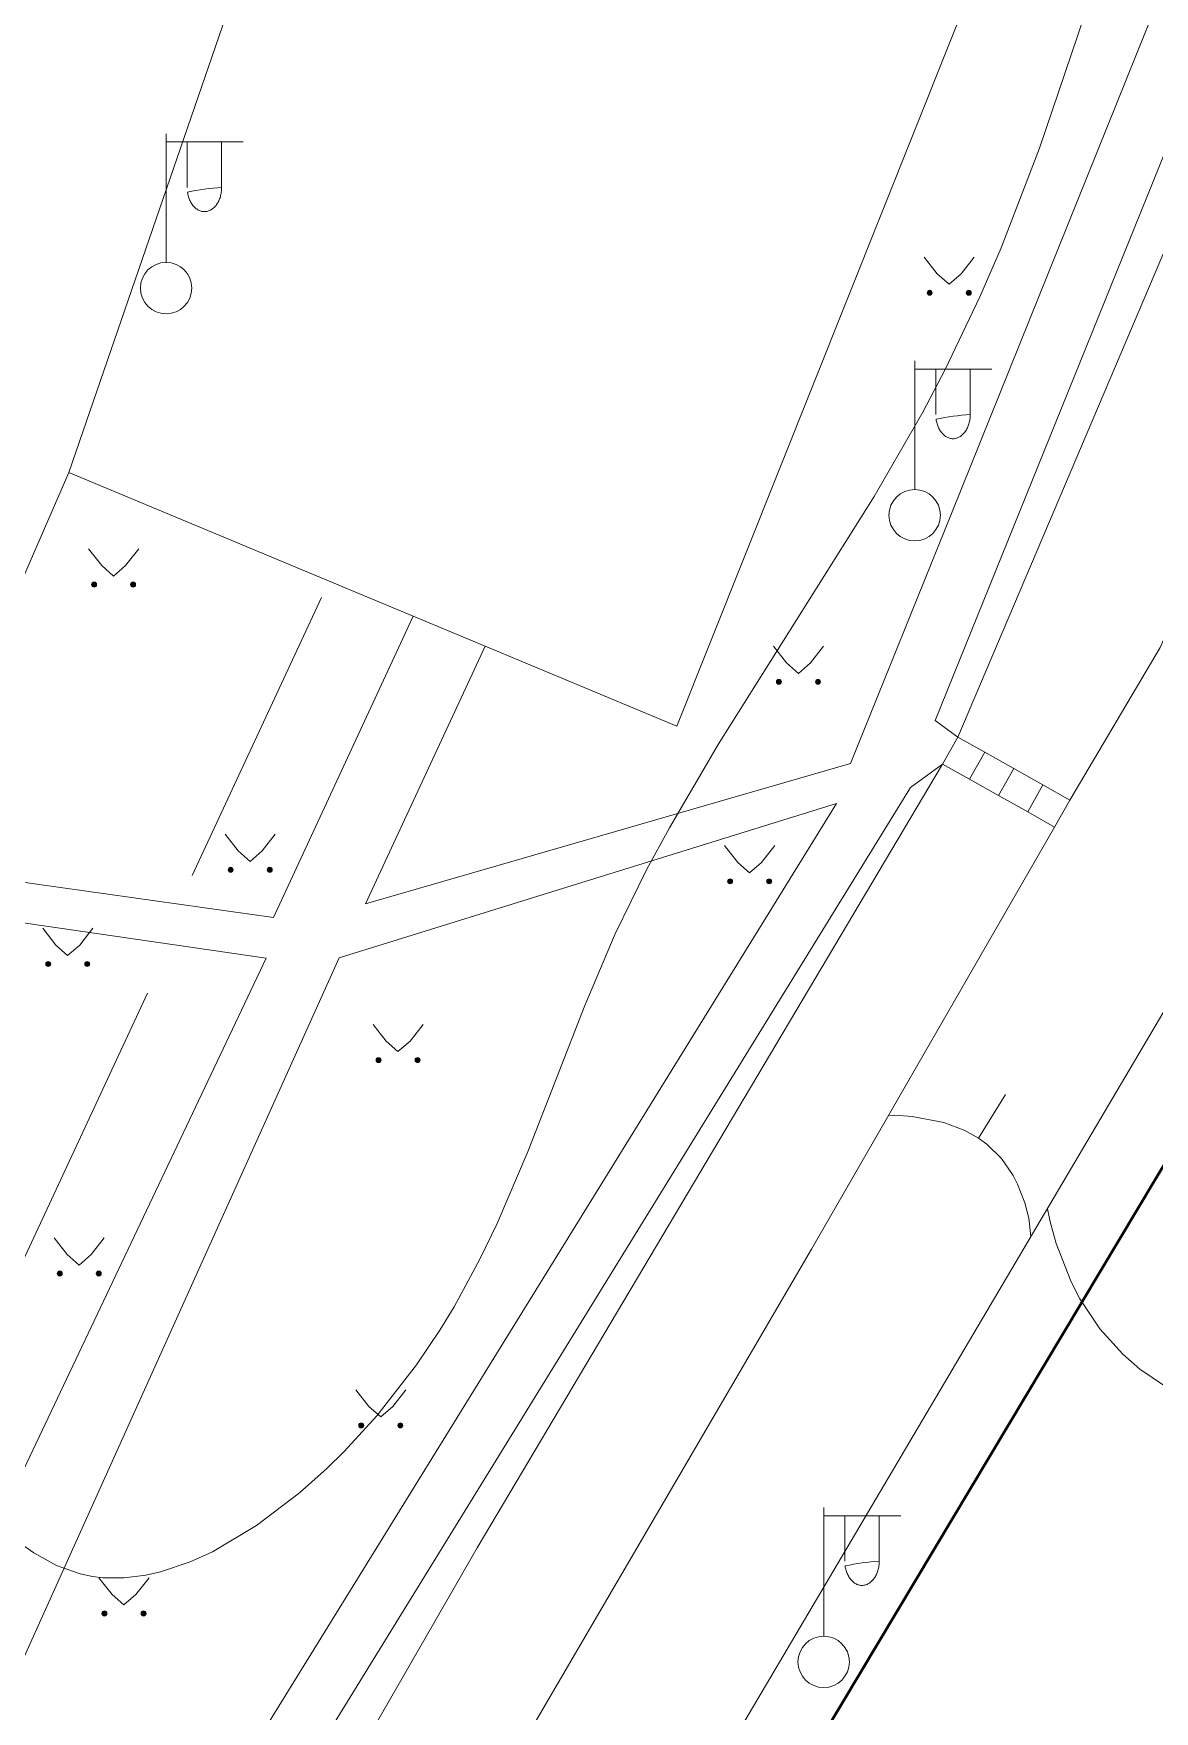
# Model space of a CAD drawing. Extents: x 1000 to 4000, y -5000 to -1000.
# Drawn here: x 1236.1 to 1279.8, y -4141.5 to -4076.2 of the extents above; entities that cross this region are included whole.
import ezdxf

# ---------------------------------------------------------------- set-up
doc = ezdxf.new("R2010")
doc.units = 0
doc.header["$MEASUREMENT"] = 0
for name, color, linetype in [('СЛОЙ_24', 7, 'CONTINUOUS'), ('СЛОЙ_25', 7, 'CONTINUOUS'), ('СЛОЙ_3', 7, 'CONTINUOUS'), ('СЛОЙ_37', 7, 'CONTINUOUS'), ('СЛОЙ_41', 7, 'CONTINUOUS'), ('СЛОЙ_50', 7, 'CONTINUOUS'), ('СЛОЙ_6', 7, 'CONTINUOUS')]:
    doc.layers.add(name, color=color, linetype=linetype)

msp = doc.modelspace()

# ---------------------------------------------------------------- linework, layer by layer
at = {"layer": 'СЛОЙ_24', "color": 253, "linetype": 'Continuous', "lineweight": 0}
for p, q in [((1249.065, -4110.065), (1267.93, -4104.606)), ((1267.389, -4106.165), (1242.229, -4146.859)), ((1248.03, -4112.161), (1267.389, -4106.165))]:
    msp.add_line(p, q, dxfattribs=at)
for points in [[(1237.513, -4093.286), (1244.044, -4074.329), (1263.132, -4027.31), (1274.649, -4000)], [(1302.178, -4027.988), (1301.629, -4027.801), (1271.234, -4102.931), (1272.113, -4103.575)], [(1298.388, -4029.051), (1271.87, -4094.879), (1267.93, -4104.606)], [(1276.47, -4106.024), (1279.984, -4100.086), (1283.628, -4091.821), (1299.359, -4051.972), (1307.562, -4030.575), (1306.939, -4030.124)], [(1289.059, -4033.328), (1261.179, -4103.149), (1253.711, -4100.037)], [(1231.438, -4107.221), (1237.513, -4093.286)], [(1250.91, -4098.87), (1237.513, -4093.286)], [(1245.481, -4110.599), (1250.91, -4098.87)], [(1253.711, -4100.037), (1250.91, -4098.87)], [(1253.711, -4100.037), (1249.065, -4110.065)], [(1271.522, -4104.625), (1270.266, -4105.536), (1243.739, -4148.594)], [(1231.438, -4107.221), (1235.343, -4109.166), (1245.481, -4110.599)], [(1249.756, -4151.997), (1266.414, -4123.49), (1275.879, -4107.074)], [(1245.187, -4112.177), (1235.739, -4110.795), (1231.852, -4118.017), (1230.334, -4116.978), (1228.187, -4122.513), (1229.215, -4139.761), (1231.44, -4141.132), (1245.187, -4112.177)], [(1248.03, -4112.161), (1234.28, -4142.637), (1242.229, -4146.859)], [(1284.174, -4113.387), (1282.818, -4112.464), (1281.277, -4112.322), (1259.222, -4149.632), (1254.586, -4157.227), (1255.146, -4158.266), (1256.424, -4158.746), (1257.383, -4158.426), (1261.106, -4152.021)]]:
    msp.add_lwpolyline(points, dxfattribs=at)
at = {"layer": 'СЛОЙ_25', "color": 253, "linetype": 'Continuous', "lineweight": 0}
for points in [[(1272.113, -4103.575), (1271.522, -4104.625)], [(1276.47, -4106.024), (1275.424, -4105.436), (1274.291, -4104.799), (1273.158, -4104.162), (1272.113, -4103.575)], [(1273.158, -4104.162), (1272.567, -4105.212)], [(1271.522, -4104.625), (1272.567, -4105.212), (1273.701, -4105.849), (1274.834, -4106.487), (1275.879, -4107.074)], [(1274.291, -4104.799), (1273.701, -4105.849)], [(1275.424, -4105.436), (1274.834, -4106.487)], [(1275.879, -4107.074), (1276.47, -4106.024)]]:
    msp.add_lwpolyline(points, dxfattribs=at)
at = {"layer": 'СЛОЙ_3', "color": 253, "linetype": 'Continuous', "lineweight": 0}
for p, q in [((1241.297, -4085.109), (1241.297, -4080.109)), ((1241.297, -4083.109), (1241.297, -4080.109)), ((1241.297, -4080.423), (1244.297, -4080.423)), ((1242.118, -4082.191), (1242.118, -4080.423)), ((1243.46, -4082.191), (1243.46, -4080.423)), ((1270.433, -4093.943), (1270.433, -4088.943)), ((1270.433, -4091.943), (1270.433, -4088.943)), ((1270.433, -4089.257), (1273.433, -4089.257)), ((1271.254, -4091.025), (1271.254, -4089.257)), ((1272.596, -4091.025), (1272.596, -4089.257)), ((1266.892, -4138.552), (1266.892, -4133.552)), ((1266.892, -4136.552), (1266.892, -4133.552)), ((1266.892, -4133.866), (1269.892, -4133.866)), ((1267.713, -4135.634), (1267.713, -4133.866)), ((1269.055, -4135.634), (1269.055, -4133.866))]:
    msp.add_line(p, q, dxfattribs=at)
for points in [[(1243.46, -4082.191, -0.035191), (1243.447, -4082.375, -0.036545), (1243.409, -4082.552, -0.03934), (1243.347, -4082.715, -0.0437), (1243.264, -4082.858, -0.049642), (1243.162, -4082.975, -0.056748), (1243.046, -4083.062, -0.0637), (1242.92, -4083.116, -0.068204), (1242.789, -4083.134, -0.068204), (1242.658, -4083.116, -0.0637), (1242.532, -4083.062, -0.056748), (1242.416, -4082.975, -0.049642), (1242.314, -4082.858, -0.0437), (1242.231, -4082.715, -0.03934), (1242.169, -4082.552, -0.036545), (1242.131, -4082.375, -0.035191)], [(1272.596, -4091.025, -0.035191), (1272.583, -4091.209, -0.036545), (1272.545, -4091.386, -0.03934), (1272.483, -4091.549, -0.0437), (1272.4, -4091.692, -0.049642), (1272.298, -4091.809, -0.056748), (1272.182, -4091.896, -0.0637), (1272.056, -4091.95, -0.068204), (1271.925, -4091.968, -0.068204), (1271.794, -4091.95, -0.0637), (1271.668, -4091.896, -0.056748), (1271.552, -4091.809, -0.049642), (1271.45, -4091.692, -0.0437), (1271.367, -4091.549, -0.03934), (1271.305, -4091.386, -0.036545), (1271.267, -4091.209, -0.035191)], [(1269.055, -4135.634, -0.035191), (1269.042, -4135.818, -0.036545), (1269.004, -4135.995, -0.03934), (1268.942, -4136.158, -0.0437), (1268.859, -4136.301, -0.049642), (1268.757, -4136.418, -0.056748), (1268.641, -4136.505, -0.0637), (1268.515, -4136.559, -0.068204), (1268.384, -4136.577, -0.068204), (1268.253, -4136.559, -0.0637), (1268.127, -4136.505, -0.056748), (1268.011, -4136.418, -0.049642), (1267.909, -4136.301, -0.0437), (1267.826, -4136.158, -0.03934), (1267.764, -4135.995, -0.036545), (1267.726, -4135.818, -0.035191)]]:
    msp.add_lwpolyline(points, format="xyb", close=True, dxfattribs=at)
for centre in [(1241.297, -4086.109), (1270.433, -4094.943), (1266.892, -4139.552)]:
    msp.add_circle(centre, 1, dxfattribs=at)
at = {"layer": 'СЛОЙ_37', "color": 253, "linetype": 'Continuous', "lineweight": 0}
for points in [[(1272.113, -4103.575), (1286.33, -4070.12), (1302.178, -4027.988)], [(1245.172, -4149.431), (1253.406, -4135.114), (1271.522, -4104.625)]]:
    msp.add_lwpolyline(points, dxfattribs=at)
at = {"layer": 'СЛОЙ_41', "color": 253, "linetype": 'Continuous', "lineweight": 0}
for p, q in [((1270.803, -4084.901), (1271.313, -4085.551)), ((1272.753, -4084.901), (1272.243, -4085.551)), ((1271.313, -4085.551), (1271.773, -4085.961)), ((1272.243, -4085.551), (1271.773, -4085.961)), ((1238.28, -4096.256), (1238.79, -4096.906)), ((1240.23, -4096.256), (1239.72, -4096.906)), ((1238.79, -4096.906), (1239.25, -4097.316)), ((1239.72, -4096.906), (1239.25, -4097.316)), ((1247.342, -4098.151), (1242.308, -4108.965)), ((1264.936, -4100.04), (1265.446, -4100.69)), ((1266.886, -4100.04), (1266.376, -4100.69)), ((1265.446, -4100.69), (1265.906, -4101.1)), ((1266.376, -4100.69), (1265.906, -4101.1)), ((1243.596, -4107.35), (1244.106, -4108)), ((1245.546, -4107.35), (1245.036, -4108)), ((1244.106, -4108), (1244.566, -4108.41)), ((1245.036, -4108), (1244.566, -4108.41)), ((1263.035, -4107.798), (1263.545, -4108.448)), ((1264.985, -4107.798), (1264.475, -4108.448)), ((1263.545, -4108.448), (1264.005, -4108.858)), ((1264.475, -4108.448), (1264.005, -4108.858)), ((1236.494, -4111.014), (1237.004, -4111.664)), ((1238.444, -4111.014), (1237.934, -4111.664)), ((1237.004, -4111.664), (1237.464, -4112.074)), ((1237.934, -4111.664), (1237.464, -4112.074)), ((1240.568, -4113.538), (1231.361, -4133.317)), ((1249.353, -4114.753), (1249.863, -4115.403)), ((1251.303, -4114.753), (1250.793, -4115.403)), ((1249.863, -4115.403), (1250.323, -4115.813)), ((1250.793, -4115.403), (1250.323, -4115.813)), ((1236.942, -4123.055), (1237.452, -4123.705)), ((1238.892, -4123.055), (1238.382, -4123.705)), ((1237.452, -4123.705), (1237.912, -4124.115)), ((1238.382, -4123.705), (1237.912, -4124.115)), ((1248.68, -4128.963), (1249.19, -4129.613)), ((1250.63, -4128.963), (1250.12, -4129.613)), ((1249.19, -4129.613), (1249.65, -4130.023)), ((1250.12, -4129.613), (1249.65, -4130.023)), ((1238.684, -4136.278), (1239.194, -4136.928)), ((1240.634, -4136.278), (1240.124, -4136.928)), ((1239.194, -4136.928), (1239.654, -4137.338)), ((1240.124, -4136.928), (1239.654, -4137.338))]:
    msp.add_line(p, q, dxfattribs=at)
for centre in [(1271.017, -4086.291), (1272.538, -4086.291), (1238.494, -4097.644), (1240.015, -4097.644), (1265.15, -4101.428), (1266.671, -4101.428), (1243.81, -4108.738), (1245.331, -4108.738), (1263.249, -4109.186), (1264.77, -4109.186), (1236.708, -4112.402), (1238.229, -4112.402), (1249.567, -4116.141), (1251.088, -4116.141), (1237.156, -4124.443), (1238.677, -4124.443), (1248.894, -4130.351), (1250.415, -4130.351), (1238.898, -4137.666), (1240.419, -4137.666)]:
    msp.add_circle(centre, 0.0976, dxfattribs=at)
for points in [[(1270.921, -4086.31), (1270.919, -4086.291), (1270.921, -4086.271)], [(1270.927, -4086.328), (1270.921, -4086.271), (1270.927, -4086.253)], [(1270.921, -4086.31), (1270.921, -4086.271), (1270.927, -4086.328)], [(1270.936, -4086.345), (1270.927, -4086.253), (1270.936, -4086.236)], [(1270.927, -4086.328), (1270.927, -4086.253), (1270.936, -4086.345)], [(1270.948, -4086.36), (1270.936, -4086.236), (1270.948, -4086.222)], [(1270.936, -4086.345), (1270.936, -4086.236), (1270.948, -4086.36)], [(1270.963, -4086.372), (1270.948, -4086.222), (1270.963, -4086.209)], [(1270.948, -4086.36), (1270.948, -4086.222), (1270.963, -4086.372)], [(1270.98, -4086.381), (1270.963, -4086.209), (1270.98, -4086.2)], [(1270.963, -4086.372), (1270.963, -4086.209), (1270.98, -4086.381)], [(1270.998, -4086.386), (1270.98, -4086.2), (1270.998, -4086.195)], [(1270.98, -4086.381), (1270.98, -4086.2), (1270.998, -4086.386)], [(1271.017, -4086.388), (1270.998, -4086.195), (1271.017, -4086.193)], [(1270.998, -4086.386), (1270.998, -4086.195), (1271.017, -4086.388)], [(1272.442, -4086.31), (1272.44, -4086.291), (1272.442, -4086.271)], [(1272.448, -4086.328), (1272.442, -4086.271), (1272.448, -4086.253)], [(1272.442, -4086.31), (1272.442, -4086.271), (1272.448, -4086.328)], [(1272.457, -4086.345), (1272.448, -4086.253), (1272.457, -4086.236)], [(1272.448, -4086.328), (1272.448, -4086.253), (1272.457, -4086.345)], [(1272.469, -4086.36), (1272.457, -4086.236), (1272.469, -4086.222)], [(1272.457, -4086.345), (1272.457, -4086.236), (1272.469, -4086.36)], [(1272.484, -4086.372), (1272.469, -4086.222), (1272.484, -4086.209)], [(1272.469, -4086.36), (1272.469, -4086.222), (1272.484, -4086.372)], [(1272.501, -4086.381), (1272.484, -4086.209), (1272.501, -4086.2)], [(1272.484, -4086.372), (1272.484, -4086.209), (1272.501, -4086.381)], [(1272.519, -4086.386), (1272.501, -4086.2), (1272.519, -4086.195)], [(1272.501, -4086.381), (1272.501, -4086.2), (1272.519, -4086.386)], [(1272.538, -4086.388), (1272.519, -4086.195), (1272.538, -4086.193)], [(1272.519, -4086.386), (1272.519, -4086.195), (1272.538, -4086.388)], [(1238.398, -4097.663), (1238.396, -4097.644), (1238.398, -4097.625)], [(1238.403, -4097.681), (1238.398, -4097.625), (1238.403, -4097.607)], [(1238.398, -4097.663), (1238.398, -4097.625), (1238.403, -4097.681)], [(1238.412, -4097.698), (1238.403, -4097.607), (1238.412, -4097.59)], [(1238.403, -4097.681), (1238.403, -4097.607), (1238.412, -4097.698)], [(1238.425, -4097.713), (1238.412, -4097.59), (1238.425, -4097.575)], [(1238.412, -4097.698), (1238.412, -4097.59), (1238.425, -4097.713)], [(1238.439, -4097.725), (1238.425, -4097.575), (1238.439, -4097.563)], [(1238.425, -4097.713), (1238.425, -4097.575), (1238.439, -4097.725)], [(1238.456, -4097.734), (1238.439, -4097.563), (1238.456, -4097.554)], [(1238.439, -4097.725), (1238.439, -4097.563), (1238.456, -4097.734)], [(1238.475, -4097.74), (1238.456, -4097.554), (1238.475, -4097.548)], [(1238.456, -4097.734), (1238.456, -4097.554), (1238.475, -4097.74)], [(1238.494, -4097.742), (1238.475, -4097.548), (1238.494, -4097.546)], [(1238.475, -4097.74), (1238.475, -4097.548), (1238.494, -4097.742)], [(1239.919, -4097.663), (1239.917, -4097.644), (1239.919, -4097.625)], [(1239.924, -4097.681), (1239.919, -4097.625), (1239.924, -4097.607)], [(1239.919, -4097.663), (1239.919, -4097.625), (1239.924, -4097.681)], [(1239.933, -4097.698), (1239.924, -4097.607), (1239.933, -4097.59)], [(1239.924, -4097.681), (1239.924, -4097.607), (1239.933, -4097.698)], [(1239.946, -4097.713), (1239.933, -4097.59), (1239.946, -4097.575)], [(1239.933, -4097.698), (1239.933, -4097.59), (1239.946, -4097.713)], [(1239.96, -4097.725), (1239.946, -4097.575), (1239.96, -4097.563)], [(1239.946, -4097.713), (1239.946, -4097.575), (1239.96, -4097.725)], [(1239.977, -4097.734), (1239.96, -4097.563), (1239.977, -4097.554)], [(1239.96, -4097.725), (1239.96, -4097.563), (1239.977, -4097.734)], [(1239.996, -4097.74), (1239.977, -4097.554), (1239.996, -4097.548)], [(1239.977, -4097.734), (1239.977, -4097.554), (1239.996, -4097.74)], [(1240.015, -4097.742), (1239.996, -4097.548), (1240.015, -4097.546)], [(1239.996, -4097.74), (1239.996, -4097.548), (1240.015, -4097.742)], [(1265.054, -4101.447), (1265.052, -4101.428), (1265.054, -4101.409)], [(1265.059, -4101.465), (1265.054, -4101.409), (1265.059, -4101.391)], [(1265.054, -4101.447), (1265.054, -4101.409), (1265.059, -4101.465)], [(1265.068, -4101.482), (1265.059, -4101.391), (1265.068, -4101.374)], [(1265.059, -4101.465), (1265.059, -4101.391), (1265.068, -4101.482)], [(1265.081, -4101.497), (1265.068, -4101.374), (1265.081, -4101.359)], [(1265.068, -4101.482), (1265.068, -4101.374), (1265.081, -4101.497)], [(1265.095, -4101.509), (1265.081, -4101.359), (1265.095, -4101.347)], [(1265.081, -4101.497), (1265.081, -4101.359), (1265.095, -4101.509)], [(1265.112, -4101.518), (1265.095, -4101.347), (1265.112, -4101.338)], [(1265.095, -4101.509), (1265.095, -4101.347), (1265.112, -4101.518)], [(1265.131, -4101.524), (1265.112, -4101.338), (1265.131, -4101.332)], [(1265.112, -4101.518), (1265.112, -4101.338), (1265.131, -4101.524)], [(1265.15, -4101.526), (1265.131, -4101.332), (1265.15, -4101.33)], [(1265.131, -4101.524), (1265.131, -4101.332), (1265.15, -4101.526)], [(1266.575, -4101.447), (1266.573, -4101.428), (1266.575, -4101.409)], [(1266.58, -4101.465), (1266.575, -4101.409), (1266.58, -4101.391)], [(1266.575, -4101.447), (1266.575, -4101.409), (1266.58, -4101.465)], [(1266.589, -4101.482), (1266.58, -4101.391), (1266.589, -4101.374)], [(1266.58, -4101.465), (1266.58, -4101.391), (1266.589, -4101.482)], [(1266.602, -4101.497), (1266.589, -4101.374), (1266.602, -4101.359)], [(1266.589, -4101.482), (1266.589, -4101.374), (1266.602, -4101.497)], [(1266.616, -4101.509), (1266.602, -4101.359), (1266.616, -4101.347)], [(1266.602, -4101.497), (1266.602, -4101.359), (1266.616, -4101.509)], [(1266.633, -4101.518), (1266.616, -4101.347), (1266.633, -4101.338)], [(1266.616, -4101.509), (1266.616, -4101.347), (1266.633, -4101.518)], [(1266.652, -4101.524), (1266.633, -4101.338), (1266.652, -4101.332)], [(1266.633, -4101.518), (1266.633, -4101.338), (1266.652, -4101.524)], [(1266.671, -4101.526), (1266.652, -4101.332), (1266.671, -4101.33)], [(1266.652, -4101.524), (1266.652, -4101.332), (1266.671, -4101.526)], [(1243.714, -4108.757), (1243.712, -4108.738), (1243.714, -4108.719)], [(1243.719, -4108.775), (1243.714, -4108.719), (1243.719, -4108.701)], [(1243.714, -4108.757), (1243.714, -4108.719), (1243.719, -4108.775)], [(1243.728, -4108.792), (1243.719, -4108.701), (1243.728, -4108.684)], [(1243.719, -4108.775), (1243.719, -4108.701), (1243.728, -4108.792)], [(1243.741, -4108.807), (1243.728, -4108.684), (1243.741, -4108.669)], [(1243.728, -4108.792), (1243.728, -4108.684), (1243.741, -4108.807)], [(1243.755, -4108.819), (1243.741, -4108.669), (1243.755, -4108.657)], [(1243.741, -4108.807), (1243.741, -4108.669), (1243.755, -4108.819)], [(1243.772, -4108.828), (1243.755, -4108.657), (1243.772, -4108.648)], [(1243.755, -4108.819), (1243.755, -4108.657), (1243.772, -4108.828)], [(1243.791, -4108.834), (1243.772, -4108.648), (1243.791, -4108.642)], [(1243.772, -4108.828), (1243.772, -4108.648), (1243.791, -4108.834)], [(1243.81, -4108.836), (1243.791, -4108.642), (1243.81, -4108.64)], [(1243.791, -4108.834), (1243.791, -4108.642), (1243.81, -4108.836)], [(1245.235, -4108.757), (1245.233, -4108.738), (1245.235, -4108.719)], [(1245.24, -4108.775), (1245.235, -4108.719), (1245.24, -4108.701)], [(1245.235, -4108.757), (1245.235, -4108.719), (1245.24, -4108.775)], [(1245.249, -4108.792), (1245.24, -4108.701), (1245.249, -4108.684)], [(1245.24, -4108.775), (1245.24, -4108.701), (1245.249, -4108.792)], [(1245.262, -4108.807), (1245.249, -4108.684), (1245.262, -4108.669)], [(1245.249, -4108.792), (1245.249, -4108.684), (1245.262, -4108.807)], [(1245.276, -4108.819), (1245.262, -4108.669), (1245.276, -4108.657)], [(1245.262, -4108.807), (1245.262, -4108.669), (1245.276, -4108.819)], [(1245.293, -4108.828), (1245.276, -4108.657), (1245.293, -4108.648)], [(1245.276, -4108.819), (1245.276, -4108.657), (1245.293, -4108.828)], [(1245.312, -4108.834), (1245.293, -4108.648), (1245.312, -4108.642)], [(1245.293, -4108.828), (1245.293, -4108.648), (1245.312, -4108.834)], [(1245.331, -4108.836), (1245.312, -4108.642), (1245.331, -4108.64)], [(1245.312, -4108.834), (1245.312, -4108.642), (1245.331, -4108.836)], [(1263.153, -4109.205), (1263.151, -4109.186), (1263.153, -4109.167)], [(1263.158, -4109.223), (1263.153, -4109.167), (1263.158, -4109.149)], [(1263.153, -4109.205), (1263.153, -4109.167), (1263.158, -4109.223)], [(1263.167, -4109.24), (1263.158, -4109.149), (1263.167, -4109.132)], [(1263.158, -4109.223), (1263.158, -4109.149), (1263.167, -4109.24)], [(1263.18, -4109.255), (1263.167, -4109.132), (1263.18, -4109.117)], [(1263.167, -4109.24), (1263.167, -4109.132), (1263.18, -4109.255)], [(1263.194, -4109.267), (1263.18, -4109.117), (1263.194, -4109.105)], [(1263.18, -4109.255), (1263.18, -4109.117), (1263.194, -4109.267)], [(1263.211, -4109.276), (1263.194, -4109.105), (1263.211, -4109.096)], [(1263.194, -4109.267), (1263.194, -4109.105), (1263.211, -4109.276)], [(1263.23, -4109.282), (1263.211, -4109.096), (1263.23, -4109.09)], [(1263.211, -4109.276), (1263.211, -4109.096), (1263.23, -4109.282)], [(1263.249, -4109.284), (1263.23, -4109.09), (1263.249, -4109.088)], [(1263.23, -4109.282), (1263.23, -4109.09), (1263.249, -4109.284)], [(1264.674, -4109.205), (1264.672, -4109.186), (1264.674, -4109.167)], [(1264.679, -4109.223), (1264.674, -4109.167), (1264.679, -4109.149)], [(1264.674, -4109.205), (1264.674, -4109.167), (1264.679, -4109.223)], [(1264.688, -4109.24), (1264.679, -4109.149), (1264.688, -4109.132)], [(1264.679, -4109.223), (1264.679, -4109.149), (1264.688, -4109.24)], [(1264.701, -4109.255), (1264.688, -4109.132), (1264.701, -4109.117)], [(1264.688, -4109.24), (1264.688, -4109.132), (1264.701, -4109.255)], [(1264.715, -4109.267), (1264.701, -4109.117), (1264.715, -4109.105)], [(1264.701, -4109.255), (1264.701, -4109.117), (1264.715, -4109.267)], [(1264.732, -4109.276), (1264.715, -4109.105), (1264.732, -4109.096)], [(1264.715, -4109.267), (1264.715, -4109.105), (1264.732, -4109.276)], [(1264.751, -4109.282), (1264.732, -4109.096), (1264.751, -4109.09)], [(1264.732, -4109.276), (1264.732, -4109.096), (1264.751, -4109.282)], [(1264.77, -4109.284), (1264.751, -4109.09), (1264.77, -4109.088)], [(1264.751, -4109.282), (1264.751, -4109.09), (1264.77, -4109.284)], [(1236.612, -4112.421), (1236.61, -4112.402), (1236.612, -4112.383)], [(1236.617, -4112.439), (1236.612, -4112.383), (1236.617, -4112.365)], [(1236.612, -4112.421), (1236.612, -4112.383), (1236.617, -4112.439)], [(1236.626, -4112.456), (1236.617, -4112.365), (1236.626, -4112.348)], [(1236.617, -4112.439), (1236.617, -4112.365), (1236.626, -4112.456)], [(1236.639, -4112.471), (1236.626, -4112.348), (1236.639, -4112.333)], [(1236.626, -4112.456), (1236.626, -4112.348), (1236.639, -4112.471)], [(1236.653, -4112.483), (1236.639, -4112.333), (1236.653, -4112.321)], [(1236.639, -4112.471), (1236.639, -4112.333), (1236.653, -4112.483)], [(1236.67, -4112.492), (1236.653, -4112.321), (1236.67, -4112.312)], [(1236.653, -4112.483), (1236.653, -4112.321), (1236.67, -4112.492)], [(1236.689, -4112.498), (1236.67, -4112.312), (1236.689, -4112.306)], [(1236.67, -4112.492), (1236.67, -4112.312), (1236.689, -4112.498)], [(1236.708, -4112.5), (1236.689, -4112.306), (1236.708, -4112.304)], [(1236.689, -4112.498), (1236.689, -4112.306), (1236.708, -4112.5)], [(1238.133, -4112.421), (1238.131, -4112.402), (1238.133, -4112.383)], [(1238.138, -4112.439), (1238.133, -4112.383), (1238.138, -4112.365)], [(1238.133, -4112.421), (1238.133, -4112.383), (1238.138, -4112.439)], [(1238.147, -4112.456), (1238.138, -4112.365), (1238.147, -4112.348)], [(1238.138, -4112.439), (1238.138, -4112.365), (1238.147, -4112.456)], [(1238.16, -4112.471), (1238.147, -4112.348), (1238.16, -4112.333)], [(1238.147, -4112.456), (1238.147, -4112.348), (1238.16, -4112.471)], [(1238.174, -4112.483), (1238.16, -4112.333), (1238.174, -4112.321)], [(1238.16, -4112.471), (1238.16, -4112.333), (1238.174, -4112.483)], [(1238.191, -4112.492), (1238.174, -4112.321), (1238.191, -4112.312)], [(1238.174, -4112.483), (1238.174, -4112.321), (1238.191, -4112.492)], [(1238.21, -4112.498), (1238.191, -4112.312), (1238.21, -4112.306)], [(1238.191, -4112.492), (1238.191, -4112.312), (1238.21, -4112.498)], [(1238.229, -4112.5), (1238.21, -4112.306), (1238.229, -4112.304)], [(1238.21, -4112.498), (1238.21, -4112.306), (1238.229, -4112.5)], [(1249.476, -4116.178), (1249.471, -4116.122), (1249.476, -4116.104)], [(1249.485, -4116.195), (1249.476, -4116.104), (1249.485, -4116.087)], [(1249.476, -4116.178), (1249.476, -4116.104), (1249.485, -4116.195)], [(1249.498, -4116.21), (1249.485, -4116.087), (1249.498, -4116.072)], [(1249.485, -4116.195), (1249.485, -4116.087), (1249.498, -4116.21)], [(1249.512, -4116.222), (1249.498, -4116.072), (1249.512, -4116.06)], [(1249.498, -4116.21), (1249.498, -4116.072), (1249.512, -4116.222)], [(1249.529, -4116.231), (1249.512, -4116.06), (1249.529, -4116.051)], [(1249.512, -4116.222), (1249.512, -4116.06), (1249.529, -4116.231)], [(1249.548, -4116.237), (1249.529, -4116.051), (1249.548, -4116.045)], [(1249.529, -4116.231), (1249.529, -4116.051), (1249.548, -4116.237)], [(1249.567, -4116.239), (1249.548, -4116.045), (1249.567, -4116.043)], [(1249.548, -4116.237), (1249.548, -4116.045), (1249.567, -4116.239)], [(1250.997, -4116.178), (1250.992, -4116.122), (1250.997, -4116.104)], [(1251.006, -4116.195), (1250.997, -4116.104), (1251.006, -4116.087)], [(1250.997, -4116.178), (1250.997, -4116.104), (1251.006, -4116.195)], [(1251.019, -4116.21), (1251.006, -4116.087), (1251.019, -4116.072)], [(1251.006, -4116.195), (1251.006, -4116.087), (1251.019, -4116.21)], [(1251.033, -4116.222), (1251.019, -4116.072), (1251.033, -4116.06)], [(1251.019, -4116.21), (1251.019, -4116.072), (1251.033, -4116.222)], [(1251.05, -4116.231), (1251.033, -4116.06), (1251.05, -4116.051)], [(1251.033, -4116.222), (1251.033, -4116.06), (1251.05, -4116.231)], [(1251.069, -4116.237), (1251.05, -4116.051), (1251.069, -4116.045)], [(1251.05, -4116.231), (1251.05, -4116.051), (1251.069, -4116.237)], [(1251.088, -4116.239), (1251.069, -4116.045), (1251.088, -4116.043)], [(1251.069, -4116.237), (1251.069, -4116.045), (1251.088, -4116.239)], [(1249.471, -4116.16), (1249.469, -4116.141), (1249.471, -4116.122)], [(1249.471, -4116.16), (1249.471, -4116.122), (1249.476, -4116.178)], [(1250.992, -4116.16), (1250.99, -4116.141), (1250.992, -4116.122)], [(1250.992, -4116.16), (1250.992, -4116.122), (1250.997, -4116.178)], [(1237.06, -4124.462), (1237.058, -4124.443), (1237.06, -4124.424)], [(1237.065, -4124.48), (1237.06, -4124.424), (1237.065, -4124.406)], [(1237.06, -4124.462), (1237.06, -4124.424), (1237.065, -4124.48)], [(1237.074, -4124.497), (1237.065, -4124.406), (1237.074, -4124.389)], [(1237.065, -4124.48), (1237.065, -4124.406), (1237.074, -4124.497)], [(1237.087, -4124.512), (1237.074, -4124.389), (1237.087, -4124.374)], [(1237.074, -4124.497), (1237.074, -4124.389), (1237.087, -4124.512)], [(1237.101, -4124.524), (1237.087, -4124.374), (1237.101, -4124.362)], [(1237.087, -4124.512), (1237.087, -4124.374), (1237.101, -4124.524)], [(1237.118, -4124.533), (1237.101, -4124.362), (1237.118, -4124.353)], [(1237.101, -4124.524), (1237.101, -4124.362), (1237.118, -4124.533)], [(1237.137, -4124.539), (1237.118, -4124.353), (1237.137, -4124.347)], [(1237.118, -4124.533), (1237.118, -4124.353), (1237.137, -4124.539)], [(1237.156, -4124.541), (1237.137, -4124.347), (1237.156, -4124.345)], [(1237.137, -4124.539), (1237.137, -4124.347), (1237.156, -4124.541)], [(1238.581, -4124.462), (1238.579, -4124.443), (1238.581, -4124.424)], [(1238.586, -4124.48), (1238.581, -4124.424), (1238.586, -4124.406)], [(1238.581, -4124.462), (1238.581, -4124.424), (1238.586, -4124.48)], [(1238.595, -4124.497), (1238.586, -4124.406), (1238.595, -4124.389)], [(1238.586, -4124.48), (1238.586, -4124.406), (1238.595, -4124.497)], [(1238.608, -4124.512), (1238.595, -4124.389), (1238.608, -4124.374)], [(1238.595, -4124.497), (1238.595, -4124.389), (1238.608, -4124.512)], [(1238.622, -4124.524), (1238.608, -4124.374), (1238.622, -4124.362)], [(1238.608, -4124.512), (1238.608, -4124.374), (1238.622, -4124.524)], [(1238.639, -4124.533), (1238.622, -4124.362), (1238.639, -4124.353)], [(1238.622, -4124.524), (1238.622, -4124.362), (1238.639, -4124.533)], [(1238.658, -4124.539), (1238.639, -4124.353), (1238.658, -4124.347)], [(1238.639, -4124.533), (1238.639, -4124.353), (1238.658, -4124.539)], [(1238.677, -4124.541), (1238.658, -4124.347), (1238.677, -4124.345)], [(1238.658, -4124.539), (1238.658, -4124.347), (1238.677, -4124.541)], [(1248.798, -4130.37), (1248.796, -4130.351), (1248.798, -4130.332)], [(1248.803, -4130.388), (1248.798, -4130.332), (1248.803, -4130.314)], [(1248.798, -4130.37), (1248.798, -4130.332), (1248.803, -4130.388)], [(1248.812, -4130.405), (1248.803, -4130.314), (1248.812, -4130.297)], [(1248.803, -4130.388), (1248.803, -4130.314), (1248.812, -4130.405)], [(1248.825, -4130.42), (1248.812, -4130.297), (1248.825, -4130.282)], [(1248.812, -4130.405), (1248.812, -4130.297), (1248.825, -4130.42)], [(1248.839, -4130.432), (1248.825, -4130.282), (1248.839, -4130.27)], [(1248.825, -4130.42), (1248.825, -4130.282), (1248.839, -4130.432)], [(1248.856, -4130.441), (1248.839, -4130.27), (1248.856, -4130.261)], [(1248.839, -4130.432), (1248.839, -4130.27), (1248.856, -4130.441)], [(1248.875, -4130.447), (1248.856, -4130.261), (1248.875, -4130.255)], [(1248.856, -4130.441), (1248.856, -4130.261), (1248.875, -4130.447)], [(1248.894, -4130.449), (1248.875, -4130.255), (1248.894, -4130.253)], [(1248.875, -4130.447), (1248.875, -4130.255), (1248.894, -4130.449)], [(1250.319, -4130.37), (1250.317, -4130.351), (1250.319, -4130.332)], [(1250.324, -4130.388), (1250.319, -4130.332), (1250.324, -4130.314)], [(1250.319, -4130.37), (1250.319, -4130.332), (1250.324, -4130.388)], [(1250.333, -4130.405), (1250.324, -4130.314), (1250.333, -4130.297)], [(1250.324, -4130.388), (1250.324, -4130.314), (1250.333, -4130.405)], [(1250.346, -4130.42), (1250.333, -4130.297), (1250.346, -4130.282)], [(1250.333, -4130.405), (1250.333, -4130.297), (1250.346, -4130.42)], [(1250.36, -4130.432), (1250.346, -4130.282), (1250.36, -4130.27)], [(1250.346, -4130.42), (1250.346, -4130.282), (1250.36, -4130.432)], [(1250.377, -4130.441), (1250.36, -4130.27), (1250.377, -4130.261)], [(1250.36, -4130.432), (1250.36, -4130.27), (1250.377, -4130.441)], [(1250.396, -4130.447), (1250.377, -4130.261), (1250.396, -4130.255)], [(1250.377, -4130.441), (1250.377, -4130.261), (1250.396, -4130.447)], [(1250.415, -4130.449), (1250.396, -4130.255), (1250.415, -4130.253)], [(1250.396, -4130.447), (1250.396, -4130.255), (1250.415, -4130.449)], [(1238.802, -4137.685), (1238.8, -4137.666), (1238.802, -4137.647)], [(1238.807, -4137.703), (1238.802, -4137.647), (1238.807, -4137.629)], [(1238.802, -4137.685), (1238.802, -4137.647), (1238.807, -4137.703)], [(1238.816, -4137.72), (1238.807, -4137.629), (1238.816, -4137.612)], [(1238.807, -4137.703), (1238.807, -4137.629), (1238.816, -4137.72)], [(1238.829, -4137.735), (1238.816, -4137.612), (1238.829, -4137.597)], [(1238.816, -4137.72), (1238.816, -4137.612), (1238.829, -4137.735)], [(1238.843, -4137.747), (1238.829, -4137.597), (1238.843, -4137.585)], [(1238.829, -4137.735), (1238.829, -4137.597), (1238.843, -4137.747)], [(1238.86, -4137.756), (1238.843, -4137.585), (1238.86, -4137.576)], [(1238.843, -4137.747), (1238.843, -4137.585), (1238.86, -4137.756)], [(1238.879, -4137.762), (1238.86, -4137.576), (1238.879, -4137.57)], [(1238.86, -4137.756), (1238.86, -4137.576), (1238.879, -4137.762)], [(1238.898, -4137.764), (1238.879, -4137.57), (1238.898, -4137.568)], [(1238.879, -4137.762), (1238.879, -4137.57), (1238.898, -4137.764)], [(1240.323, -4137.685), (1240.321, -4137.666), (1240.323, -4137.647)], [(1240.328, -4137.703), (1240.323, -4137.647), (1240.328, -4137.629)], [(1240.323, -4137.685), (1240.323, -4137.647), (1240.328, -4137.703)], [(1240.337, -4137.72), (1240.328, -4137.629), (1240.337, -4137.612)], [(1240.328, -4137.703), (1240.328, -4137.629), (1240.337, -4137.72)], [(1240.35, -4137.735), (1240.337, -4137.612), (1240.35, -4137.597)], [(1240.337, -4137.72), (1240.337, -4137.612), (1240.35, -4137.735)], [(1240.364, -4137.747), (1240.35, -4137.597), (1240.364, -4137.585)], [(1240.35, -4137.735), (1240.35, -4137.597), (1240.364, -4137.747)], [(1240.381, -4137.756), (1240.364, -4137.585), (1240.381, -4137.576)], [(1240.364, -4137.747), (1240.364, -4137.585), (1240.381, -4137.756)], [(1240.4, -4137.762), (1240.381, -4137.576), (1240.4, -4137.57)], [(1240.381, -4137.756), (1240.381, -4137.576), (1240.4, -4137.762)], [(1240.419, -4137.764), (1240.4, -4137.57), (1240.419, -4137.568)], [(1240.4, -4137.762), (1240.4, -4137.57), (1240.419, -4137.764)]]:
    msp.add_solid(points, dxfattribs=at)
at = {"layer": 'СЛОЙ_41', "color": 253, "linetype": 'Continuous', "lineweight": 0, "extrusion": (0, 0, -1)}
for points in [[(-1271.017, -4086.388), (-1271.017, -4086.193), (-1271.036, -4086.386)], [(-1271.036, -4086.386), (-1271.017, -4086.193), (-1271.036, -4086.195)], [(-1271.036, -4086.386), (-1271.036, -4086.195), (-1271.054, -4086.381)], [(-1271.054, -4086.381), (-1271.036, -4086.195), (-1271.054, -4086.2)], [(-1271.054, -4086.381), (-1271.054, -4086.2), (-1271.071, -4086.372)], [(-1271.071, -4086.372), (-1271.054, -4086.2), (-1271.071, -4086.209)], [(-1271.071, -4086.372), (-1271.071, -4086.209), (-1271.086, -4086.36)], [(-1271.086, -4086.36), (-1271.071, -4086.209), (-1271.086, -4086.222)], [(-1271.086, -4086.36), (-1271.086, -4086.222), (-1271.098, -4086.345)], [(-1271.098, -4086.345), (-1271.086, -4086.222), (-1271.098, -4086.236)], [(-1271.098, -4086.345), (-1271.098, -4086.236), (-1271.107, -4086.328)], [(-1271.107, -4086.328), (-1271.098, -4086.236), (-1271.107, -4086.253)], [(-1271.107, -4086.328), (-1271.107, -4086.253), (-1271.113, -4086.31)], [(-1271.113, -4086.31), (-1271.107, -4086.253), (-1271.113, -4086.271)], [(-1271.113, -4086.31), (-1271.113, -4086.271), (-1271.115, -4086.291)], [(-1272.538, -4086.388), (-1272.538, -4086.193), (-1272.557, -4086.386)], [(-1272.557, -4086.386), (-1272.538, -4086.193), (-1272.557, -4086.195)], [(-1272.557, -4086.386), (-1272.557, -4086.195), (-1272.575, -4086.381)], [(-1272.575, -4086.381), (-1272.557, -4086.195), (-1272.575, -4086.2)], [(-1272.575, -4086.381), (-1272.575, -4086.2), (-1272.592, -4086.372)], [(-1272.592, -4086.372), (-1272.575, -4086.2), (-1272.592, -4086.209)], [(-1272.592, -4086.372), (-1272.592, -4086.209), (-1272.607, -4086.36)], [(-1272.607, -4086.36), (-1272.592, -4086.209), (-1272.607, -4086.222)], [(-1272.607, -4086.36), (-1272.607, -4086.222), (-1272.619, -4086.345)], [(-1272.619, -4086.345), (-1272.607, -4086.222), (-1272.619, -4086.236)], [(-1272.619, -4086.345), (-1272.619, -4086.236), (-1272.628, -4086.328)], [(-1272.628, -4086.328), (-1272.619, -4086.236), (-1272.628, -4086.253)], [(-1272.628, -4086.328), (-1272.628, -4086.253), (-1272.634, -4086.31)], [(-1272.634, -4086.31), (-1272.628, -4086.253), (-1272.634, -4086.271)], [(-1272.634, -4086.31), (-1272.634, -4086.271), (-1272.636, -4086.291)], [(-1238.494, -4097.742), (-1238.494, -4097.546), (-1238.513, -4097.74)], [(-1238.513, -4097.74), (-1238.494, -4097.546), (-1238.513, -4097.548)], [(-1238.513, -4097.74), (-1238.513, -4097.548), (-1238.531, -4097.734)], [(-1238.531, -4097.734), (-1238.513, -4097.548), (-1238.531, -4097.554)], [(-1238.531, -4097.734), (-1238.531, -4097.554), (-1238.548, -4097.725)], [(-1238.548, -4097.725), (-1238.531, -4097.554), (-1238.548, -4097.563)], [(-1238.548, -4097.725), (-1238.548, -4097.563), (-1238.563, -4097.713)], [(-1238.563, -4097.713), (-1238.548, -4097.563), (-1238.563, -4097.575)], [(-1238.563, -4097.713), (-1238.563, -4097.575), (-1238.575, -4097.698)], [(-1238.575, -4097.698), (-1238.563, -4097.575), (-1238.575, -4097.59)], [(-1238.575, -4097.698), (-1238.575, -4097.59), (-1238.584, -4097.681)], [(-1238.584, -4097.681), (-1238.575, -4097.59), (-1238.584, -4097.607)], [(-1238.584, -4097.681), (-1238.584, -4097.607), (-1238.589, -4097.663)], [(-1238.589, -4097.663), (-1238.584, -4097.607), (-1238.589, -4097.625)], [(-1238.589, -4097.663), (-1238.589, -4097.625), (-1238.591, -4097.644)], [(-1240.015, -4097.742), (-1240.015, -4097.546), (-1240.034, -4097.74)], [(-1240.034, -4097.74), (-1240.015, -4097.546), (-1240.034, -4097.548)], [(-1240.034, -4097.74), (-1240.034, -4097.548), (-1240.052, -4097.734)], [(-1240.052, -4097.734), (-1240.034, -4097.548), (-1240.052, -4097.554)], [(-1240.052, -4097.734), (-1240.052, -4097.554), (-1240.069, -4097.725)], [(-1240.069, -4097.725), (-1240.052, -4097.554), (-1240.069, -4097.563)], [(-1240.069, -4097.725), (-1240.069, -4097.563), (-1240.084, -4097.713)], [(-1240.084, -4097.713), (-1240.069, -4097.563), (-1240.084, -4097.575)], [(-1240.084, -4097.713), (-1240.084, -4097.575), (-1240.096, -4097.698)], [(-1240.096, -4097.698), (-1240.084, -4097.575), (-1240.096, -4097.59)], [(-1240.096, -4097.698), (-1240.096, -4097.59), (-1240.105, -4097.681)], [(-1240.105, -4097.681), (-1240.096, -4097.59), (-1240.105, -4097.607)], [(-1240.105, -4097.681), (-1240.105, -4097.607), (-1240.11, -4097.663)], [(-1240.11, -4097.663), (-1240.105, -4097.607), (-1240.11, -4097.625)], [(-1240.11, -4097.663), (-1240.11, -4097.625), (-1240.112, -4097.644)], [(-1265.15, -4101.526), (-1265.15, -4101.33), (-1265.169, -4101.524)], [(-1265.169, -4101.524), (-1265.15, -4101.33), (-1265.169, -4101.332)], [(-1265.169, -4101.524), (-1265.169, -4101.332), (-1265.187, -4101.518)], [(-1265.187, -4101.518), (-1265.169, -4101.332), (-1265.187, -4101.338)], [(-1265.187, -4101.518), (-1265.187, -4101.338), (-1265.204, -4101.509)], [(-1265.204, -4101.509), (-1265.187, -4101.338), (-1265.204, -4101.347)], [(-1265.204, -4101.509), (-1265.204, -4101.347), (-1265.219, -4101.497)], [(-1265.219, -4101.497), (-1265.204, -4101.347), (-1265.219, -4101.359)], [(-1265.219, -4101.497), (-1265.219, -4101.359), (-1265.231, -4101.482)], [(-1265.231, -4101.482), (-1265.219, -4101.359), (-1265.231, -4101.374)], [(-1265.231, -4101.482), (-1265.231, -4101.374), (-1265.24, -4101.465)], [(-1265.24, -4101.465), (-1265.231, -4101.374), (-1265.24, -4101.391)], [(-1265.24, -4101.465), (-1265.24, -4101.391), (-1265.245, -4101.447)], [(-1265.245, -4101.447), (-1265.24, -4101.391), (-1265.245, -4101.409)], [(-1265.245, -4101.447), (-1265.245, -4101.409), (-1265.247, -4101.428)], [(-1266.671, -4101.526), (-1266.671, -4101.33), (-1266.69, -4101.524)], [(-1266.69, -4101.524), (-1266.671, -4101.33), (-1266.69, -4101.332)], [(-1266.69, -4101.524), (-1266.69, -4101.332), (-1266.708, -4101.518)], [(-1266.708, -4101.518), (-1266.69, -4101.332), (-1266.708, -4101.338)], [(-1266.708, -4101.518), (-1266.708, -4101.338), (-1266.725, -4101.509)], [(-1266.725, -4101.509), (-1266.708, -4101.338), (-1266.725, -4101.347)], [(-1266.725, -4101.509), (-1266.725, -4101.347), (-1266.74, -4101.497)], [(-1266.74, -4101.497), (-1266.725, -4101.347), (-1266.74, -4101.359)], [(-1266.74, -4101.497), (-1266.74, -4101.359), (-1266.752, -4101.482)], [(-1266.752, -4101.482), (-1266.74, -4101.359), (-1266.752, -4101.374)], [(-1266.752, -4101.482), (-1266.752, -4101.374), (-1266.761, -4101.465)], [(-1266.761, -4101.465), (-1266.752, -4101.374), (-1266.761, -4101.391)], [(-1266.761, -4101.465), (-1266.761, -4101.391), (-1266.766, -4101.447)], [(-1266.766, -4101.447), (-1266.761, -4101.391), (-1266.766, -4101.409)], [(-1266.766, -4101.447), (-1266.766, -4101.409), (-1266.768, -4101.428)], [(-1243.81, -4108.836), (-1243.81, -4108.64), (-1243.829, -4108.834)], [(-1243.829, -4108.834), (-1243.81, -4108.64), (-1243.829, -4108.642)], [(-1243.829, -4108.834), (-1243.829, -4108.642), (-1243.847, -4108.828)], [(-1243.847, -4108.828), (-1243.829, -4108.642), (-1243.847, -4108.648)], [(-1243.847, -4108.828), (-1243.847, -4108.648), (-1243.864, -4108.819)], [(-1243.864, -4108.819), (-1243.847, -4108.648), (-1243.864, -4108.657)], [(-1243.864, -4108.819), (-1243.864, -4108.657), (-1243.879, -4108.807)], [(-1243.879, -4108.807), (-1243.864, -4108.657), (-1243.879, -4108.669)], [(-1243.879, -4108.807), (-1243.879, -4108.669), (-1243.891, -4108.792)], [(-1243.891, -4108.792), (-1243.879, -4108.669), (-1243.891, -4108.684)], [(-1243.891, -4108.792), (-1243.891, -4108.684), (-1243.9, -4108.775)], [(-1243.9, -4108.775), (-1243.891, -4108.684), (-1243.9, -4108.701)], [(-1243.9, -4108.775), (-1243.9, -4108.701), (-1243.905, -4108.757)], [(-1243.905, -4108.757), (-1243.9, -4108.701), (-1243.905, -4108.719)], [(-1243.905, -4108.757), (-1243.905, -4108.719), (-1243.907, -4108.738)], [(-1245.331, -4108.836), (-1245.331, -4108.64), (-1245.35, -4108.834)], [(-1245.35, -4108.834), (-1245.331, -4108.64), (-1245.35, -4108.642)], [(-1245.35, -4108.834), (-1245.35, -4108.642), (-1245.368, -4108.828)], [(-1245.368, -4108.828), (-1245.35, -4108.642), (-1245.368, -4108.648)], [(-1245.368, -4108.828), (-1245.368, -4108.648), (-1245.385, -4108.819)], [(-1245.385, -4108.819), (-1245.368, -4108.648), (-1245.385, -4108.657)], [(-1245.385, -4108.819), (-1245.385, -4108.657), (-1245.4, -4108.807)], [(-1245.4, -4108.807), (-1245.385, -4108.657), (-1245.4, -4108.669)], [(-1245.4, -4108.807), (-1245.4, -4108.669), (-1245.412, -4108.792)], [(-1245.412, -4108.792), (-1245.4, -4108.669), (-1245.412, -4108.684)], [(-1245.412, -4108.792), (-1245.412, -4108.684), (-1245.421, -4108.775)], [(-1245.421, -4108.775), (-1245.412, -4108.684), (-1245.421, -4108.701)], [(-1245.421, -4108.775), (-1245.421, -4108.701), (-1245.426, -4108.757)], [(-1245.426, -4108.757), (-1245.421, -4108.701), (-1245.426, -4108.719)], [(-1245.426, -4108.757), (-1245.426, -4108.719), (-1245.428, -4108.738)], [(-1263.249, -4109.284), (-1263.249, -4109.088), (-1263.268, -4109.282)], [(-1263.268, -4109.282), (-1263.249, -4109.088), (-1263.268, -4109.09)], [(-1263.268, -4109.282), (-1263.268, -4109.09), (-1263.286, -4109.276)], [(-1263.286, -4109.276), (-1263.268, -4109.09), (-1263.286, -4109.096)], [(-1263.286, -4109.276), (-1263.286, -4109.096), (-1263.303, -4109.267)], [(-1263.303, -4109.267), (-1263.286, -4109.096), (-1263.303, -4109.105)], [(-1263.303, -4109.267), (-1263.303, -4109.105), (-1263.318, -4109.255)], [(-1263.318, -4109.255), (-1263.303, -4109.105), (-1263.318, -4109.117)], [(-1263.318, -4109.255), (-1263.318, -4109.117), (-1263.33, -4109.24)], [(-1263.33, -4109.24), (-1263.318, -4109.117), (-1263.33, -4109.132)], [(-1263.33, -4109.24), (-1263.33, -4109.132), (-1263.339, -4109.223)], [(-1263.339, -4109.223), (-1263.33, -4109.132), (-1263.339, -4109.149)], [(-1263.339, -4109.223), (-1263.339, -4109.149), (-1263.344, -4109.205)], [(-1263.344, -4109.205), (-1263.339, -4109.149), (-1263.344, -4109.167)], [(-1263.344, -4109.205), (-1263.344, -4109.167), (-1263.346, -4109.186)], [(-1264.77, -4109.284), (-1264.77, -4109.088), (-1264.789, -4109.282)], [(-1264.789, -4109.282), (-1264.77, -4109.088), (-1264.789, -4109.09)], [(-1264.789, -4109.282), (-1264.789, -4109.09), (-1264.807, -4109.276)], [(-1264.807, -4109.276), (-1264.789, -4109.09), (-1264.807, -4109.096)], [(-1264.807, -4109.276), (-1264.807, -4109.096), (-1264.824, -4109.267)], [(-1264.824, -4109.267), (-1264.807, -4109.096), (-1264.824, -4109.105)], [(-1264.824, -4109.267), (-1264.824, -4109.105), (-1264.839, -4109.255)], [(-1264.839, -4109.255), (-1264.824, -4109.105), (-1264.839, -4109.117)], [(-1264.839, -4109.255), (-1264.839, -4109.117), (-1264.851, -4109.24)], [(-1264.851, -4109.24), (-1264.839, -4109.117), (-1264.851, -4109.132)], [(-1264.851, -4109.24), (-1264.851, -4109.132), (-1264.86, -4109.223)], [(-1264.86, -4109.223), (-1264.851, -4109.132), (-1264.86, -4109.149)], [(-1264.86, -4109.223), (-1264.86, -4109.149), (-1264.865, -4109.205)], [(-1264.865, -4109.205), (-1264.86, -4109.149), (-1264.865, -4109.167)], [(-1264.865, -4109.205), (-1264.865, -4109.167), (-1264.867, -4109.186)], [(-1236.708, -4112.5), (-1236.708, -4112.304), (-1236.727, -4112.498)], [(-1236.727, -4112.498), (-1236.708, -4112.304), (-1236.727, -4112.306)], [(-1236.727, -4112.498), (-1236.727, -4112.306), (-1236.745, -4112.492)], [(-1236.745, -4112.492), (-1236.727, -4112.306), (-1236.745, -4112.312)], [(-1236.745, -4112.492), (-1236.745, -4112.312), (-1236.762, -4112.483)], [(-1236.762, -4112.483), (-1236.745, -4112.312), (-1236.762, -4112.321)], [(-1236.762, -4112.483), (-1236.762, -4112.321), (-1236.777, -4112.471)], [(-1236.777, -4112.471), (-1236.762, -4112.321), (-1236.777, -4112.333)], [(-1236.777, -4112.471), (-1236.777, -4112.333), (-1236.789, -4112.456)], [(-1236.789, -4112.456), (-1236.777, -4112.333), (-1236.789, -4112.348)], [(-1236.789, -4112.456), (-1236.789, -4112.348), (-1236.798, -4112.439)], [(-1236.798, -4112.439), (-1236.789, -4112.348), (-1236.798, -4112.365)], [(-1236.798, -4112.439), (-1236.798, -4112.365), (-1236.803, -4112.421)], [(-1236.803, -4112.421), (-1236.798, -4112.365), (-1236.803, -4112.383)], [(-1236.803, -4112.421), (-1236.803, -4112.383), (-1236.805, -4112.402)], [(-1238.229, -4112.5), (-1238.229, -4112.304), (-1238.248, -4112.498)], [(-1238.248, -4112.498), (-1238.229, -4112.304), (-1238.248, -4112.306)], [(-1238.248, -4112.498), (-1238.248, -4112.306), (-1238.266, -4112.492)], [(-1238.266, -4112.492), (-1238.248, -4112.306), (-1238.266, -4112.312)], [(-1238.266, -4112.492), (-1238.266, -4112.312), (-1238.283, -4112.483)], [(-1238.283, -4112.483), (-1238.266, -4112.312), (-1238.283, -4112.321)], [(-1238.283, -4112.483), (-1238.283, -4112.321), (-1238.298, -4112.471)], [(-1238.298, -4112.471), (-1238.283, -4112.321), (-1238.298, -4112.333)], [(-1238.298, -4112.471), (-1238.298, -4112.333), (-1238.31, -4112.456)], [(-1238.31, -4112.456), (-1238.298, -4112.333), (-1238.31, -4112.348)], [(-1238.31, -4112.456), (-1238.31, -4112.348), (-1238.319, -4112.439)], [(-1238.319, -4112.439), (-1238.31, -4112.348), (-1238.319, -4112.365)], [(-1238.319, -4112.439), (-1238.319, -4112.365), (-1238.324, -4112.421)], [(-1238.324, -4112.421), (-1238.319, -4112.365), (-1238.324, -4112.383)], [(-1238.324, -4112.421), (-1238.324, -4112.383), (-1238.326, -4112.402)], [(-1249.567, -4116.239), (-1249.567, -4116.043), (-1249.586, -4116.237)], [(-1249.586, -4116.237), (-1249.567, -4116.043), (-1249.586, -4116.045)], [(-1249.586, -4116.237), (-1249.586, -4116.045), (-1249.604, -4116.231)], [(-1249.604, -4116.231), (-1249.586, -4116.045), (-1249.604, -4116.051)], [(-1249.604, -4116.231), (-1249.604, -4116.051), (-1249.621, -4116.222)], [(-1249.621, -4116.222), (-1249.604, -4116.051), (-1249.621, -4116.06)], [(-1249.621, -4116.222), (-1249.621, -4116.06), (-1249.636, -4116.21)], [(-1249.636, -4116.21), (-1249.621, -4116.06), (-1249.636, -4116.072)], [(-1249.636, -4116.21), (-1249.636, -4116.072), (-1249.648, -4116.195)], [(-1249.648, -4116.195), (-1249.636, -4116.072), (-1249.648, -4116.087)], [(-1249.648, -4116.195), (-1249.648, -4116.087), (-1249.657, -4116.178)], [(-1249.657, -4116.178), (-1249.648, -4116.087), (-1249.657, -4116.104)], [(-1249.657, -4116.178), (-1249.657, -4116.104), (-1249.662, -4116.16)], [(-1249.662, -4116.16), (-1249.657, -4116.104), (-1249.662, -4116.122)], [(-1251.088, -4116.239), (-1251.088, -4116.043), (-1251.107, -4116.237)], [(-1251.107, -4116.237), (-1251.088, -4116.043), (-1251.107, -4116.045)], [(-1251.107, -4116.237), (-1251.107, -4116.045), (-1251.125, -4116.231)], [(-1251.125, -4116.231), (-1251.107, -4116.045), (-1251.125, -4116.051)], [(-1251.125, -4116.231), (-1251.125, -4116.051), (-1251.142, -4116.222)], [(-1251.142, -4116.222), (-1251.125, -4116.051), (-1251.142, -4116.06)], [(-1251.142, -4116.222), (-1251.142, -4116.06), (-1251.157, -4116.21)], [(-1251.157, -4116.21), (-1251.142, -4116.06), (-1251.157, -4116.072)], [(-1251.157, -4116.21), (-1251.157, -4116.072), (-1251.169, -4116.195)], [(-1251.169, -4116.195), (-1251.157, -4116.072), (-1251.169, -4116.087)], [(-1251.169, -4116.195), (-1251.169, -4116.087), (-1251.178, -4116.178)], [(-1251.178, -4116.178), (-1251.169, -4116.087), (-1251.178, -4116.104)], [(-1251.178, -4116.178), (-1251.178, -4116.104), (-1251.183, -4116.16)], [(-1251.183, -4116.16), (-1251.178, -4116.104), (-1251.183, -4116.122)], [(-1249.662, -4116.16), (-1249.662, -4116.122), (-1249.664, -4116.141)], [(-1251.183, -4116.16), (-1251.183, -4116.122), (-1251.185, -4116.141)], [(-1237.156, -4124.541), (-1237.156, -4124.345), (-1237.175, -4124.539)], [(-1237.175, -4124.539), (-1237.156, -4124.345), (-1237.175, -4124.347)], [(-1237.175, -4124.539), (-1237.175, -4124.347), (-1237.193, -4124.533)], [(-1237.193, -4124.533), (-1237.175, -4124.347), (-1237.193, -4124.353)], [(-1237.193, -4124.533), (-1237.193, -4124.353), (-1237.21, -4124.524)], [(-1237.21, -4124.524), (-1237.193, -4124.353), (-1237.21, -4124.362)], [(-1237.21, -4124.524), (-1237.21, -4124.362), (-1237.225, -4124.512)], [(-1237.225, -4124.512), (-1237.21, -4124.362), (-1237.225, -4124.374)], [(-1237.225, -4124.512), (-1237.225, -4124.374), (-1237.237, -4124.497)], [(-1237.237, -4124.497), (-1237.225, -4124.374), (-1237.237, -4124.389)], [(-1237.237, -4124.497), (-1237.237, -4124.389), (-1237.246, -4124.48)], [(-1237.246, -4124.48), (-1237.237, -4124.389), (-1237.246, -4124.406)], [(-1237.246, -4124.48), (-1237.246, -4124.406), (-1237.251, -4124.462)], [(-1237.251, -4124.462), (-1237.246, -4124.406), (-1237.251, -4124.424)], [(-1237.251, -4124.462), (-1237.251, -4124.424), (-1237.253, -4124.443)], [(-1238.677, -4124.541), (-1238.677, -4124.345), (-1238.696, -4124.539)], [(-1238.696, -4124.539), (-1238.677, -4124.345), (-1238.696, -4124.347)], [(-1238.696, -4124.539), (-1238.696, -4124.347), (-1238.714, -4124.533)], [(-1238.714, -4124.533), (-1238.696, -4124.347), (-1238.714, -4124.353)], [(-1238.714, -4124.533), (-1238.714, -4124.353), (-1238.731, -4124.524)], [(-1238.731, -4124.524), (-1238.714, -4124.353), (-1238.731, -4124.362)], [(-1238.731, -4124.524), (-1238.731, -4124.362), (-1238.746, -4124.512)], [(-1238.746, -4124.512), (-1238.731, -4124.362), (-1238.746, -4124.374)], [(-1238.746, -4124.512), (-1238.746, -4124.374), (-1238.758, -4124.497)], [(-1238.758, -4124.497), (-1238.746, -4124.374), (-1238.758, -4124.389)], [(-1238.758, -4124.497), (-1238.758, -4124.389), (-1238.767, -4124.48)], [(-1238.767, -4124.48), (-1238.758, -4124.389), (-1238.767, -4124.406)], [(-1238.767, -4124.48), (-1238.767, -4124.406), (-1238.772, -4124.462)], [(-1238.772, -4124.462), (-1238.767, -4124.406), (-1238.772, -4124.424)], [(-1238.772, -4124.462), (-1238.772, -4124.424), (-1238.774, -4124.443)], [(-1248.894, -4130.449), (-1248.894, -4130.253), (-1248.913, -4130.447)], [(-1248.913, -4130.447), (-1248.894, -4130.253), (-1248.913, -4130.255)], [(-1248.913, -4130.447), (-1248.913, -4130.255), (-1248.931, -4130.441)], [(-1248.931, -4130.441), (-1248.913, -4130.255), (-1248.931, -4130.261)], [(-1248.931, -4130.441), (-1248.931, -4130.261), (-1248.948, -4130.432)], [(-1248.948, -4130.432), (-1248.931, -4130.261), (-1248.948, -4130.27)], [(-1248.948, -4130.432), (-1248.948, -4130.27), (-1248.963, -4130.42)], [(-1248.963, -4130.42), (-1248.948, -4130.27), (-1248.963, -4130.282)], [(-1248.963, -4130.42), (-1248.963, -4130.282), (-1248.975, -4130.405)], [(-1248.975, -4130.405), (-1248.963, -4130.282), (-1248.975, -4130.297)], [(-1248.975, -4130.405), (-1248.975, -4130.297), (-1248.984, -4130.388)], [(-1248.984, -4130.388), (-1248.975, -4130.297), (-1248.984, -4130.314)], [(-1248.984, -4130.388), (-1248.984, -4130.314), (-1248.989, -4130.37)], [(-1248.989, -4130.37), (-1248.984, -4130.314), (-1248.989, -4130.332)], [(-1248.989, -4130.37), (-1248.989, -4130.332), (-1248.991, -4130.351)], [(-1250.415, -4130.449), (-1250.415, -4130.253), (-1250.434, -4130.447)], [(-1250.434, -4130.447), (-1250.415, -4130.253), (-1250.434, -4130.255)], [(-1250.434, -4130.447), (-1250.434, -4130.255), (-1250.452, -4130.441)], [(-1250.452, -4130.441), (-1250.434, -4130.255), (-1250.452, -4130.261)], [(-1250.452, -4130.441), (-1250.452, -4130.261), (-1250.469, -4130.432)], [(-1250.469, -4130.432), (-1250.452, -4130.261), (-1250.469, -4130.27)], [(-1250.469, -4130.432), (-1250.469, -4130.27), (-1250.484, -4130.42)], [(-1250.484, -4130.42), (-1250.469, -4130.27), (-1250.484, -4130.282)], [(-1250.484, -4130.42), (-1250.484, -4130.282), (-1250.496, -4130.405)], [(-1250.496, -4130.405), (-1250.484, -4130.282), (-1250.496, -4130.297)], [(-1250.496, -4130.405), (-1250.496, -4130.297), (-1250.505, -4130.388)], [(-1250.505, -4130.388), (-1250.496, -4130.297), (-1250.505, -4130.314)], [(-1250.505, -4130.388), (-1250.505, -4130.314), (-1250.51, -4130.37)], [(-1250.51, -4130.37), (-1250.505, -4130.314), (-1250.51, -4130.332)], [(-1250.51, -4130.37), (-1250.51, -4130.332), (-1250.512, -4130.351)], [(-1238.898, -4137.764), (-1238.898, -4137.568), (-1238.917, -4137.762)], [(-1238.917, -4137.762), (-1238.898, -4137.568), (-1238.917, -4137.57)], [(-1238.917, -4137.762), (-1238.917, -4137.57), (-1238.935, -4137.756)], [(-1238.935, -4137.756), (-1238.917, -4137.57), (-1238.935, -4137.576)], [(-1238.935, -4137.756), (-1238.935, -4137.576), (-1238.952, -4137.747)], [(-1238.952, -4137.747), (-1238.935, -4137.576), (-1238.952, -4137.585)], [(-1238.952, -4137.747), (-1238.952, -4137.585), (-1238.967, -4137.735)], [(-1238.967, -4137.735), (-1238.952, -4137.585), (-1238.967, -4137.597)], [(-1238.967, -4137.735), (-1238.967, -4137.597), (-1238.979, -4137.72)], [(-1238.979, -4137.72), (-1238.967, -4137.597), (-1238.979, -4137.612)], [(-1238.979, -4137.72), (-1238.979, -4137.612), (-1238.988, -4137.703)], [(-1238.988, -4137.703), (-1238.979, -4137.612), (-1238.988, -4137.629)], [(-1238.988, -4137.703), (-1238.988, -4137.629), (-1238.993, -4137.685)], [(-1238.993, -4137.685), (-1238.988, -4137.629), (-1238.993, -4137.647)], [(-1238.993, -4137.685), (-1238.993, -4137.647), (-1238.995, -4137.666)], [(-1240.419, -4137.764), (-1240.419, -4137.568), (-1240.438, -4137.762)], [(-1240.438, -4137.762), (-1240.419, -4137.568), (-1240.438, -4137.57)], [(-1240.438, -4137.762), (-1240.438, -4137.57), (-1240.456, -4137.756)], [(-1240.456, -4137.756), (-1240.438, -4137.57), (-1240.456, -4137.576)], [(-1240.456, -4137.756), (-1240.456, -4137.576), (-1240.473, -4137.747)], [(-1240.473, -4137.747), (-1240.456, -4137.576), (-1240.473, -4137.585)], [(-1240.473, -4137.747), (-1240.473, -4137.585), (-1240.488, -4137.735)], [(-1240.488, -4137.735), (-1240.473, -4137.585), (-1240.488, -4137.597)], [(-1240.488, -4137.735), (-1240.488, -4137.597), (-1240.5, -4137.72)], [(-1240.5, -4137.72), (-1240.488, -4137.597), (-1240.5, -4137.612)], [(-1240.5, -4137.72), (-1240.5, -4137.612), (-1240.509, -4137.703)], [(-1240.509, -4137.703), (-1240.5, -4137.612), (-1240.509, -4137.629)], [(-1240.509, -4137.703), (-1240.509, -4137.629), (-1240.514, -4137.685)], [(-1240.514, -4137.685), (-1240.509, -4137.629), (-1240.514, -4137.647)], [(-1240.514, -4137.685), (-1240.514, -4137.647), (-1240.516, -4137.666)]]:
    msp.add_solid(points, dxfattribs=at)
at = {"layer": 'СЛОЙ_50', "color": 253, "linetype": 'Continuous', "lineweight": 0}
msp.add_line((1272.915, -4119.181), (1273.972, -4117.483), dxfattribs=at)
for points in [[(1235.581, -4134.911), (1236.15, -4135.315), (1237.035, -4135.801), (1237.958, -4136.129), (1238.434, -4136.23), (1238.839, -4136.279), (1239.666, -4136.288), (1240.511, -4136.182), (1241.081, -4136.052), (1242.232, -4135.663), (1243.099, -4135.268), (1244.819, -4134.248), (1246.486, -4132.98), (1247.548, -4132.032), (1248.227, -4131.366), (1249.498, -4129.981), (1251.048, -4127.996), (1251.952, -4126.646), (1252.505, -4125.735), (1253.509, -4123.891), (1254.185, -4122.494), (1255.396, -4119.674), (1257.594, -4114.02), (1258.778, -4111.235), (1260.001, -4108.742), (1260.887, -4107.102), (1262.789, -4103.863), (1268.853, -4094.22), (1270.746, -4090.941), (1271.626, -4089.275), (1272.973, -4086.453), (1273.796, -4084.543), (1275.297, -4080.668), (1277.292, -4074.771)], [(1274.96, -4123.008), (1274.874, -4122.288), (1274.718, -4121.689), (1274.438, -4120.966), (1274.267, -4120.636), (1273.807, -4119.974), (1273.239, -4119.418), (1272.915, -4119.181), (1272.379, -4118.877), (1271.573, -4118.57), (1270.334, -4118.333), (1269.643, -4118.288), (1269.407, -4118.299)], [(1280.677, -4129.169), (1279.199, -4128.162), (1278.535, -4127.584), (1277.636, -4126.594), (1276.861, -4125.429), (1276.521, -4124.77), (1275.942, -4123.279), (1275.704, -4122.438), (1275.598, -4121.93)]]:
    msp.add_lwpolyline(points, dxfattribs=at)
at = {"layer": 'СЛОЙ_6', "color": 253, "linetype": 'Continuous', "lineweight": 40}
msp.add_lwpolyline([(1281.253, -4118.357), (1261.106, -4152.021)], dxfattribs=at)

doc.saveas('drawing.dxf')
